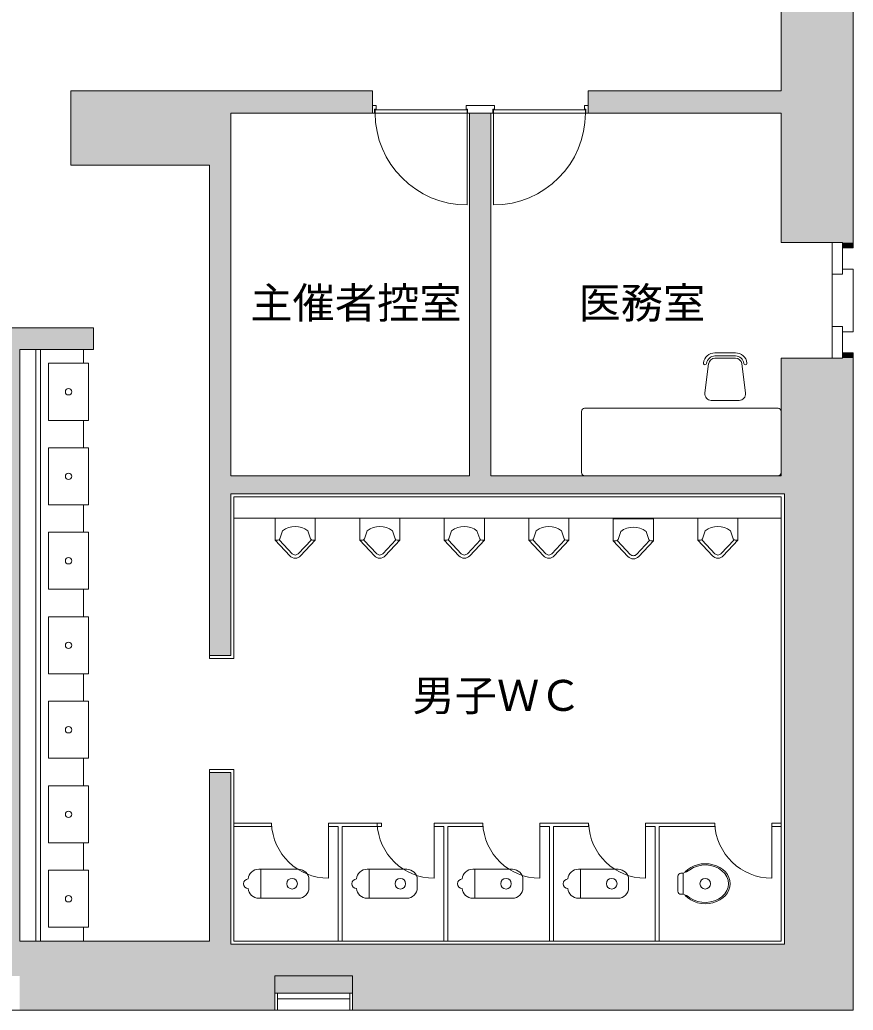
# Model space of a CAD drawing. Units: millimetres, scale not verified. Extents: x -61855 to 52913, y -114842 to -21833.
# Drawn here: x -5373 to 2513, y -106165 to -96787 of the extents above; entities that cross this region are included whole.
import ezdxf
from ezdxf.enums import TextEntityAlignment as Align

# ---------------------------------------------------------------- set-up
doc = ezdxf.new("R2010")
doc.units = ezdxf.units.MM
doc.header["$LTSCALE"] = 200
for name, color, linetype, lineweight in [('0-1_躯体', 7, 'Continuous', 9), ('0-2_建具', 7, 'Continuous', 9), ('0-3_仕上', 4, 'Continuous', 5), ('0-5_設備機器', 7, 'Continuous', 9)]:
    doc.layers.add(name, color=color, linetype=linetype, lineweight=lineweight)
doc.layers.add('0-4_室名', color=7, linetype='Continuous')
doc.styles.add('・', font='')
doc.styles.get('・').set_extended_font_data('・')

msp = doc.modelspace()

# ---------------------------------------------------------------- linework, layer by layer
at = {"layer": '0-1_躯体'}
for p, q in [((2513.2, -93409.1), (2513.2, -98947.2)), ((1833.2, -97460), (1833.2, -94290)), ((-2035.6, -97460), (-4891.8, -97460)), ((-4891.8, -98165), (-4891.8, -97460)), ((-2035.6, -97460), (-2035.6, -97670)), ((1833.2, -97460), (5.1, -97460)), ((5.1, -97460), (5.1, -97670)), ((-1117, -97670), (-3376.8, -97670)), ((-3376.8, -101105), (-3376.8, -97670)), ((-1116.8, -101105), (-1116.8, -97670)), ((-915.3, -97670), (-1116.8, -97670)), ((-916.8, -97670), (-916.8, -101105)), ((-916.8, -97670), (-492.9, -97670)), ((-492.9, -97670), (1833.2, -97670)), ((1833.2, -97670), (1833.2, -98897.1)), ((1833.2, -98897.1), (2413.2, -98897.1)), ((-4676.8, -99705), (-6201.8, -99705)), ((-4676.8, -99705), (-4676.8, -99910)), ((-5371.8, -105510), (-5371.8, -99910)), ((-4676.8, -99910), (-5371.8, -99910)), ((2413.2, -99941.1), (2513.2, -99941.1)), ((2513.2, -105824.8), (2513.2, -99941.1)), ((-3376.8, -101105), (-1116.8, -101105)), ((-3376.8, -101275), (-3376.8, -102805)), ((1863.2, -101275), (-3376.8, -101275)), ((1863.2, -105540), (1863.2, -101275)), ((-3346.8, -101305), (-3346.8, -102835)), ((1833.2, -101305), (-3346.8, -101305)), ((1833.2, -104436), (1833.2, -101305)), ((1833.2, -101505), (-3346.8, -101505)), ((-3376.8, -102805), (-3576.8, -102805)), ((-3346.8, -102835), (-3576.8, -102835)), ((-3576.8, -105510), (-3576.8, -103885)), ((-3346.8, -105510), (-3346.8, -104259)), ((-3346.8, -104395), (-2991.8, -104395)), ((-3346.8, -104425), (-2991.8, -104425)), ((-2451.8, -104395), (-1951.8, -104395)), ((-2451.8, -104425), (-2451.8, -104395)), ((-2361.8, -104425), (-2361.8, -105510)), ((-2321.8, -104425), (-2321.8, -105510)), ((-2321.8, -104425), (-1951.8, -104425)), ((-1951.8, -104425), (-1951.8, -104395)), ((-1451.8, -104395), (-991.8, -104395)), ((-1451.8, -104425), (-1451.8, -104395)), ((-1361.8, -104425), (-1361.8, -105510)), ((-1321.8, -104425), (-1321.8, -105510)), ((-1321.8, -104425), (-991.8, -104425)), ((-451.8, -104395), (8.2, -104395)), ((-451.8, -104425), (-451.8, -104395)), ((-321.8, -104425), (-321.8, -105510)), ((-321.8, -104425), (8.2, -104425)), ((548.2, -104395), (1203.2, -104395)), ((548.2, -104425), (548.2, -104395)), ((638.2, -104425), (638.2, -105510)), ((678.2, -104425), (678.2, -105510)), ((678.2, -104425), (1203.2, -104425)), ((1743.2, -104425), (1743.2, -104395)), ((1833.2, -104395), (1743.2, -104395)), ((1833.2, -104425), (1743.2, -104425)), ((1833.2, -105510), (1833.2, -104425)), ((-3576.8, -105510), (-5371.8, -105510)), ((-2361.8, -105510), (-3346.8, -105510)), ((-1361.8, -105510), (-2511.3, -105510)), ((1833.2, -105510), (-1442.6, -105510)), ((638.2, -105510), (-321.8, -105510)), ((2513.2, -105824.8), (2513.2, -106165)), ((-2959.3, -106165), (-2959.3, -106002.5)), ((2513.2, -106165), (-10846.8, -106165))]:
    msp.add_line(p, q, dxfattribs=at)
for points in [[(-3576.8, -102835), (-3576.8, -98165), (-4891.8, -98165)], [(2413.2, -98897.1), (2413.2, -98947.2), (2513.2, -98947.2)], [(1833.2, -99991.1), (2413.2, -99991.1), (2413.2, -99941.1)], [(-916.8, -101105), (1833.2, -101105), (1833.2, -99991.1)], [(-3346.8, -104395), (-3346.8, -103885), (-3576.8, -103885)], [(1863.2, -105540), (-3376.8, -105540), (-3376.8, -103915), (-3576.8, -103915)], [(-2361.8, -104425), (-2451.8, -104425), (-2451.8, -104395)], [(-1361.8, -104425), (-1451.8, -104425), (-1451.8, -104395)], [(-361.8, -104425), (-361.8, -105510), (-1321.8, -105510)], [(-361.8, -104425), (-451.8, -104425), (-451.8, -104395)], [(638.2, -104425), (548.2, -104425), (548.2, -104395)], [(-2224.3, -106165), (-2224.3, -106002.5), (-2959.4, -106002.5)]]:
    msp.add_lwpolyline(points, dxfattribs=at)
at = {"layer": '0-1_躯体', "color": 9}
for points in [[(2513.2, -94290), (1833.2, -94290), (2513.2, -98897.1), (1833.2, -98897.1)], [(-4891.8, -97460), (-4891.8, -98165), (-3576.8, -97460), (-3576.8, -98165)], [(-3376.8, -97460), (-3576.8, -97460), (-3376.8, -97670), (-3576.8, -97670)], [(-2035.6, -97460), (-3376.8, -97460), (-2035.6, -97670), (-3376.8, -97670)], [(5.1, -97460), (5.1, -97670), (1833.2, -97460), (1833.2, -97670)], [(-3576.8, -102805), (-3376.8, -102805), (-3576.8, -97670), (-3376.8, -97670)], [(-915.3, -97670), (-1116.8, -97670), (-915.3, -101105), (-1116.8, -101105)], [(2413.2, -98897.1), (2413.2, -98947.2), (2513.2, -98897.1), (2513.2, -98947.2)], [(-4676.8, -99910), (-4676.8, -99705), (-6204.5, -99910), (-6204.5, -99705)], [(-5371.8, -99910), (-5571.8, -99910), (-5371.8, -105840), (-5571.8, -105840)], [(2413.2, -99991.1), (2513.2, -99991.1), (2413.2, -99941.1), (2513.2, -99941.1)], [(1833.2, -99991.1), (1833.2, -101275), (2513.2, -99991.1), (2513.2, -101275)], [(1833.2, -101105), (-3376.8, -101105), (1833.2, -101275), (-3376.8, -101275)], [(2513.2, -106165), (2513.2, -101275), (1863.2, -106165), (1863.2, -101275)], [(-3576.8, -103915), (-3576.8, -105540), (-3376.8, -103915), (-3376.8, -105540)], [(-5371.8, -105510), (-5371.8, -106165), (-3376.8, -105510), (-3376.8, -106165)], [(-2959.3, -106165), (-2959.3, -105540), (-3376.8, -106165), (-3376.8, -105540)], [(-2224.3, -105540), (-2959.4, -105540), (-2224.3, -106002.5), (-2959.4, -106002.5)], [(1863.2, -105540), (-2224.3, -105540), (1863.2, -106165), (-2224.3, -106165)], [(-2224.3, -105840), (-2959.4, -105840), (-2224.3, -106002.5), (-2959.4, -106002.5)]]:
    msp.add_solid(points, dxfattribs=at)
at = {"layer": '0-2_建具'}
for p, q in [((-880.3, -97600), (-1121.1, -97600)), ((-1140.6, -97640), (-2010.6, -97640)), ((-2010.6, -97670), (-2010.6, -97640)), ((-1140.6, -97670), (-2010.6, -97670)), ((-1140.6, -97670), (-1140.6, -97640)), ((-1116.8, -97670), (-1135.6, -97670)), ((-890.3, -97670), (-890.3, -97640)), ((-890.3, -97640), (-20.3, -97640)), ((-890.3, -97670), (-20.3, -97670)), ((-20.3, -97670), (-20.3, -97640)), ((2413.2, -98897.1), (2313.2, -98897.1)), ((2313.2, -98897.1), (2313.2, -99991.1)), ((2413.2, -99197.1), (2413.2, -98897.1)), ((2413.2, -98947.1), (2413.2, -98897.1)), ((2313.2, -99197.1), (2413.2, -99197.1)), ((2413.2, -99147.1), (2513.2, -99147.1)), ((2513.2, -99741.1), (2513.2, -99147.1)), ((2413.2, -99741.1), (2513.2, -99741.1)), ((2413.2, -99941.1), (2413.2, -99991.1)), ((2413.2, -99991.1), (2313.2, -99991.1)), ((-2991.8, -104425), (-2991.8, -104395)), ((-2991.8, -104425), (-2991.8, -104395)), ((-1991.8, -104425), (-1991.8, -104395)), ((-991.8, -104425), (-991.8, -104395)), ((-991.8, -104425), (-991.8, -104395)), ((8.2, -104425), (8.2, -104395)), ((8.2, -104425), (8.2, -104395)), ((1203.2, -104425), (1203.2, -104395)), ((-2959.3, -105840), (-2224.3, -105840)), ((-2959.3, -106165), (-2959.3, -105840)), ((-2224.3, -106165), (-2224.3, -105840)), ((-2959.4, -106002.5), (-2224.3, -106002.5)), ((-2944.3, -106002.5), (-2959.3, -106002.5)), ((-2934.3, -106002.5), (-2934.3, -106165)), ((-2934.2, -106058.2), (-2250, -106058.2)), ((-2249.3, -106002.5), (-2249.3, -106164.9)), ((-2959.3, -106165), (-2239.3, -106165)), ((-2224.3, -106165), (-2239.3, -106165))]:
    msp.add_line(p, q, dxfattribs=at)
at = {"layer": '0-2_建具', "color": 4, "lineweight": 5}
for p, q in [((-1140.6, -97670), (-1140.6, -98540)), ((-890.3, -97670), (-890.3, -98540)), ((-2451.8, -104395), (-2451.8, -104915)), ((-1451.8, -104395), (-1451.8, -104915)), ((-451.8, -104395), (-451.8, -104915)), ((548.2, -104395), (548.2, -104915)), ((1743.2, -104395), (1743.2, -104915))]:
    msp.add_line(p, q, dxfattribs=at)
at = {"layer": '0-2_建具'}
for points in [[(-2035.6, -97670), (-2015.6, -97670), (-2015.6, -97635), (-2000.6, -97635), (-2000.6, -97600), (-2035.6, -97600)], [(-1135.6, -97670), (-1135.6, -97635), (-1150.6, -97635), (-1150.6, -97600), (-1115.6, -97600)], [(-915.3, -97670), (-895.3, -97670), (-895.3, -97635), (-880.3, -97635), (-880.3, -97600)], [(4.7, -97670), (-15.3, -97670), (-15.3, -97635), (-30.3, -97635), (-30.3, -97600), (4.7, -97600)], [(2413.2, -99991.1), (2413.2, -99691.1), (2313.2, -99691.1)]]:
    msp.add_lwpolyline(points, dxfattribs=at)
at = {"layer": '0-2_建具', "color": 4, "lineweight": 5}
for centre, radius, start, end in [((-1140.6, -97670), 870, 180, 270), ((-890.3, -97670), 870, 270, 0), ((-2451.8, -104375), 540, 182.12595, 270), ((-1451.8, -104375), 540, 182.12595, 270), ((-451.8, -104375), 540, 182.12595, 270), ((548.2, -104375), 540, 182.12595, 270), ((1743.2, -104375), 540, 182.12595, 270)]:
    msp.add_arc(centre, radius, start, end, dxfattribs=at)
at = {"layer": '0-3_仕上', "color": 9}
msp.add_solid([(-5371.8, -106165), (-5371.8, -105840), (-5374.3, -106165), (-5374.3, -105840)], dxfattribs=at)
at = {"layer": '0-5_設備機器'}
for p, q in [((-5371.8, -105510), (-5371.8, -99910)), ((-5371.8, -99910), (-4771.8, -99910)), ((-5221.8, -105510), (-5221.8, -99910)), ((-5176.8, -105510), (-5176.8, -99910)), ((-4771.8, -100040), (-4771.8, -99910)), ((-5101.8, -100580), (-5101.8, -100040)), ((-5101.8, -100040), (-4721.8, -100040)), ((-4721.8, -100580), (-4721.8, -100040)), ((-5101.8, -100580), (-4721.8, -100580)), ((-4771.8, -100840), (-4771.8, -100580)), ((-5101.8, -101380), (-5101.8, -100840)), ((-5101.8, -100840), (-4721.8, -100840)), ((-4721.8, -101380), (-4721.8, -100840)), ((-5101.8, -101380), (-4721.8, -101380)), ((-4771.8, -101640), (-4771.8, -101380)), ((-2956.8, -101505), (-2956.8, -101715)), ((-2956.8, -101505), (-2576.8, -101505)), ((-2576.8, -101505), (-2576.8, -101715)), ((-2156.8, -101505), (-2156.8, -101715)), ((-2156.8, -101505), (-1776.8, -101505)), ((-1776.8, -101505), (-1776.8, -101715)), ((-1356.8, -101505), (-1356.8, -101715)), ((-1356.8, -101505), (-976.8, -101505)), ((-976.8, -101505), (-976.8, -101715)), ((-556.8, -101505), (-556.8, -101715)), ((-556.8, -101505), (-176.8, -101505)), ((-176.8, -101505), (-176.8, -101715)), ((243.2, -101511.9), (243.2, -101721.9)), ((243.2, -101511.9), (623.2, -101511.9)), ((623.2, -101511.9), (623.2, -101721.9)), ((1043.2, -101505), (1043.2, -101715)), ((1043.2, -101505), (1423.2, -101505)), ((1423.2, -101505), (1423.2, -101715)), ((-5101.8, -102180), (-5101.8, -101640)), ((-5101.8, -101640), (-4721.8, -101640)), ((-4721.8, -102180), (-4721.8, -101640)), ((-2912.3, -101701.3), (-2886.8, -101625)), ((-2621.4, -101701.3), (-2646.8, -101625)), ((-2112.3, -101701.3), (-2086.8, -101625)), ((-1821.4, -101701.3), (-1846.8, -101625)), ((-1312.3, -101701.3), (-1286.8, -101625)), ((-1021.4, -101701.3), (-1046.8, -101625)), ((-512.3, -101701.3), (-486.8, -101625)), ((-221.4, -101701.3), (-246.8, -101625)), ((287.7, -101708.2), (313.2, -101631.9)), ((578.6, -101708.2), (553.2, -101631.9)), ((1087.7, -101701.3), (1113.2, -101625)), ((1378.6, -101701.3), (1353.2, -101625)), ((-2956.8, -101715), (-2817.8, -101862.9)), ((-2931.2, -101715), (-2956.8, -101715)), ((-2916.5, -101714.1), (-2796, -101842.4)), ((-2614.3, -101711.1), (-2737.7, -101842.4)), ((-2576.8, -101715), (-2715.8, -101862.9)), ((-2602.4, -101715), (-2576.8, -101715)), ((-2156.8, -101715), (-2017.8, -101862.9)), ((-2131.2, -101715), (-2156.8, -101715)), ((-2116.5, -101714.1), (-1996, -101842.4)), ((-1814.3, -101711.1), (-1937.7, -101842.4)), ((-1776.8, -101715), (-1915.8, -101862.9)), ((-1802.4, -101715), (-1776.8, -101715)), ((-1356.8, -101715), (-1217.8, -101862.9)), ((-1331.2, -101715), (-1356.8, -101715)), ((-1316.5, -101714.1), (-1196, -101842.4)), ((-1014.3, -101711.1), (-1137.7, -101842.4)), ((-976.8, -101715), (-1115.8, -101862.9)), ((-1002.4, -101715), (-976.8, -101715)), ((-556.8, -101715), (-417.8, -101862.9)), ((-531.2, -101715), (-556.8, -101715)), ((-516.5, -101714.1), (-396, -101842.4)), ((-214.3, -101711.1), (-337.7, -101842.4)), ((-176.8, -101715), (-315.8, -101862.9)), ((-202.4, -101715), (-176.8, -101715)), ((243.2, -101721.9), (382.2, -101869.8)), ((268.8, -101721.9), (243.2, -101721.9)), ((283.5, -101720.9), (404, -101849.2)), ((585.7, -101717.9), (462.3, -101849.2)), ((623.2, -101721.9), (484.2, -101869.8)), ((597.6, -101721.9), (623.2, -101721.9)), ((1043.2, -101715), (1182.2, -101862.9)), ((1068.8, -101715), (1043.2, -101715)), ((1083.5, -101714.1), (1204, -101842.4)), ((1385.7, -101711.1), (1262.3, -101842.4)), ((1423.2, -101715), (1284.2, -101862.9)), ((1397.6, -101715), (1423.2, -101715)), ((-5101.8, -102180), (-4721.8, -102180)), ((-4771.8, -102440), (-4771.8, -102180)), ((-5101.8, -102980), (-5101.8, -102440)), ((-5101.8, -102440), (-4721.8, -102440)), ((-4721.8, -102980), (-4721.8, -102440)), ((-5101.8, -102980), (-4721.8, -102980)), ((-4771.8, -103240), (-4771.8, -102980)), ((-5101.8, -103780), (-5101.8, -103240)), ((-5101.8, -103240), (-4721.8, -103240)), ((-4721.8, -103780), (-4721.8, -103240)), ((-5101.8, -103780), (-4721.8, -103780)), ((-4771.8, -104040), (-4771.8, -103780)), ((-5101.8, -104580), (-5101.8, -104040)), ((-5101.8, -104040), (-4721.8, -104040)), ((-4721.8, -104580), (-4721.8, -104040)), ((-5101.8, -104580), (-4721.8, -104580)), ((-4771.8, -104840), (-4771.8, -104580)), ((-5101.8, -105380), (-5101.8, -104840)), ((-5101.8, -104840), (-4721.8, -104840)), ((-4721.8, -105380), (-4721.8, -104840)), ((-3111.8, -104830), (-2736.8, -104830)), ((-3091.8, -105105), (-3091.8, -104830)), ((-2086.8, -104830), (-1711.8, -104830)), ((-2066.8, -105105), (-2066.8, -104830)), ((-1086.8, -104830), (-711.8, -104830)), ((-1066.8, -105105), (-1066.8, -104830)), ((-86.8, -104830), (288.2, -104830)), ((-66.8, -105105), (-66.8, -104830)), ((-2636.8, -104930), (-2636.8, -105005)), ((-1611.8, -104930), (-1611.8, -105005)), ((-611.8, -104930), (-611.8, -105005)), ((388.2, -104930), (388.2, -105005)), ((853.2, -104897.5), (853.2, -105037.5)), ((883.2, -104867.5), (903.2, -104867.5)), ((903.2, -105067.5), (903.2, -104867.5)), ((923.3, -104861.2), (923.3, -104855.8)), ((-3111.8, -105105), (-2736.8, -105105)), ((-2086.8, -105105), (-1711.8, -105105)), ((-1086.8, -105105), (-711.8, -105105)), ((-86.8, -105105), (288.2, -105105)), ((883.2, -105067.5), (903.2, -105067.5)), ((923.3, -105079.2), (923.3, -105073.8)), ((-5101.8, -105380), (-4721.8, -105380)), ((-4771.8, -105510), (-4771.8, -105380)), ((-4771.8, -105510), (-5371.8, -105510))]:
    msp.add_line(p, q, dxfattribs=at)
at = {"layer": '0-5_設備機器', "color": 4, "lineweight": 5}
for p, q in [((1205.2, -99940.7), (1399.2, -99940.7)), ((1145.6, -100043.2), (1110.6, -100323.2)), ((1205.2, -99970.7), (1399.2, -99970.7)), ((1205.2, -99990.7), (1399.2, -99990.7)), ((1458.8, -100043.2), (1493.8, -100323.2)), ((1170.2, -100390.7), (1434.2, -100390.7)), ((-57.8, -100494.7), (-57.8, -101074.7)), ((1802.2, -100464.7), (-27.8, -100464.7)), ((1832.2, -101074.7), (1832.2, -100494.7)), ((1802.2, -101104.7), (-27.8, -101104.7))]:
    msp.add_line(p, q, dxfattribs=at)
at = {"layer": '0-5_設備機器'}
for centre, radius in [((-4911.8, -100310), 30), ((-4911.8, -101110), 30), ((-4911.8, -101910), 30), ((-4911.8, -102710), 30), ((-4911.8, -103510), 30), ((-4911.8, -104310), 30), ((-2796.8, -104967.5), 50), ((-1771.8, -104967.5), 50), ((-771.8, -104967.5), 50), ((228.2, -104967.5), 50), ((1113.2, -104967.5), 50), ((-4911.8, -105110), 30)]:
    msp.add_circle(centre, radius, dxfattribs=at)
at = {"layer": '0-5_設備機器', "color": 4, "lineweight": 5}
for centre, radius, start, end in [((1205.2, -100050.7), 110, 90, 172.87527), ((1399.2, -100050.7), 110, 7.12473, 90), ((1110.9, -100038.9), 15, 172.87556, 352.87556), ((1205.2, -100050.7), 80, 90, 172.87527), ((1205.2, -100050.7), 60, 90, 172.87527), ((1399.2, -100050.7), 80, 7.12473, 90), ((1399.2, -100050.7), 60, 7.12473, 90), ((1493.5, -100038.9), 15, 187.12444, 7.12444), ((1170.2, -100330.7), 60, 172.87498, 270), ((1434.2, -100330.7), 60, 270, 7.12502), ((-27.8, -100494.7), 30, 90, 180), ((1802.2, -100494.7), 30, 0, 90), ((-27.8, -101074.7), 30, 180, 270), ((1802.2, -101074.7), 30, 270, 0)]:
    msp.add_arc(centre, radius, start, end, dxfattribs=at)
at = {"layer": '0-5_設備機器'}
for centre, radius, start, end in [((-2766.8, -101785), 200, 53.13008, 126.87003), ((-1966.8, -101785), 200, 53.13008, 126.87003), ((-1166.8, -101785), 200, 53.13008, 126.87003), ((-366.8, -101785), 200, 53.13008, 126.87003), ((433.2, -101791.9), 200, 53.13008, 126.87003), ((1233.2, -101785), 200, 53.13008, 126.87003), ((-2931.2, -101695), 20, 270.00005, 341.56477), ((-2602.4, -101695), 20, 198.43475, 270.00005), ((-2131.2, -101695), 20, 270.00005, 341.56477), ((-1802.4, -101695), 20, 198.43475, 270.00005), ((-1331.2, -101695), 20, 270.00005, 341.56477), ((-1002.4, -101695), 20, 198.43475, 270.00005), ((-531.2, -101695), 20, 270.00005, 341.56477), ((-202.4, -101695), 20, 198.43475, 270.00005), ((268.8, -101701.9), 20, 270.00005, 341.56477), ((597.6, -101701.9), 20, 198.43475, 270.00005), ((1068.8, -101695), 20, 270.00005, 341.56477), ((1397.6, -101695), 20, 198.43475, 270.00005), ((-2766.8, -101815), 70, 223.21404, 316.78607), ((-2766.8, -101815), 40, 223.21404, 316.78607), ((-1966.8, -101815), 70, 223.21404, 316.78607), ((-1966.8, -101815), 40, 223.21404, 316.78607), ((-1166.8, -101815), 70, 223.21404, 316.78607), ((-1166.8, -101815), 40, 223.21404, 316.78607), ((-366.8, -101815), 70, 223.21404, 316.78607), ((-366.8, -101815), 40, 223.21404, 316.78607), ((433.2, -101821.9), 70, 223.21404, 316.78607), ((433.2, -101821.9), 40, 223.21404, 316.78607), ((1233.2, -101815), 70, 223.21404, 316.78607), ((1233.2, -101815), 40, 223.21404, 316.78607), ((-3111.8, -104930), 100, 90, 175.71104), ((-2736.8, -104930), 100, 0.00005, 90), ((-2086.8, -104930), 100, 90, 175.71104), ((-1711.8, -104930), 100, 0.00005, 90), ((-1086.8, -104930), 100, 90, 175.71104), ((-711.8, -104930), 100, 0.00005, 90), ((-86.8, -104930), 100, 90, 175.71104), ((288.2, -104930), 100, 0.00005, 90), ((868.8, -104721.8), 149.7, 283.28787, 310.73772), ((-3211.8, -104967.5), 45, 90, 269.99985), ((-2186.8, -104967.5), 45, 90, 269.99985), ((-1186.8, -104967.5), 45, 90, 269.99985), ((-186.8, -104967.5), 45, 90, 269.99985), ((883.2, -104897.5), 30, 90, 180.0002), ((-3111.8, -105005), 100, 184.28937, 269.99985), ((-2736.8, -105005), 100, 269.99985, 0.00005), ((-2086.8, -105005), 100, 184.28937, 269.99985), ((-1711.8, -105005), 100, 269.99985, 0.00005), ((-1086.8, -105005), 100, 184.28937, 269.99985), ((-711.8, -105005), 100, 269.99985, 0.00005), ((-86.8, -105005), 100, 184.28937, 269.99985), ((288.2, -105005), 100, 269.99985, 0.00005), ((883.2, -105037.5), 30, 180.0002, 269.99985), ((868.8, -105213.1), 149.7, 49.26181, 76.71165)]:
    msp.add_arc(centre, radius, start, end, dxfattribs=at)
for major_axis, start_param, end_param in [((-235, 0), 0.630122, 5.65306), ((-220, 0), 0.8407, 5.44248)]:
    msp.add_ellipse((1113.2, -104967.5), major_axis=major_axis, ratio=0.8068, start_param=start_param, end_param=end_param, dxfattribs=at)

# ---------------------------------------------------------------- texts
at = {"layer": '0-4_室名', "style": '・'}
for s, p in [('主催者控室', (-3192.1, -99703)), ('医務室', (-86.3, -99703)), ('男子ＷＣ', (-1657.3, -103419))]:
    msp.add_text(s, height=293.3, dxfattribs=at).set_placement(p, align=Align.BOTTOM_LEFT)

doc.saveas('drawing.dxf')
